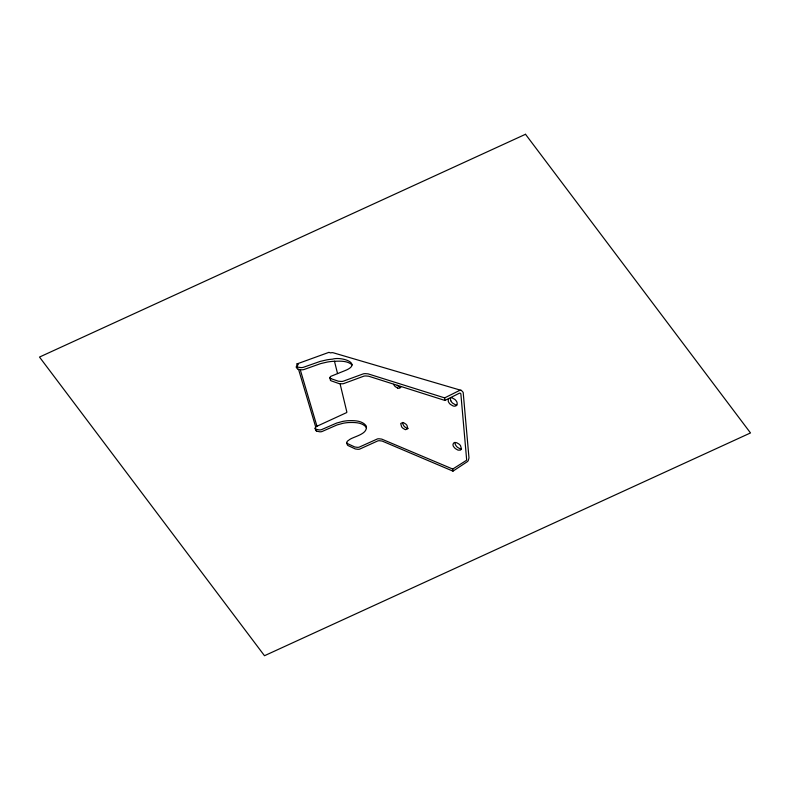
<?xml version="1.0" encoding="UTF-8"?>
<svg xmlns="http://www.w3.org/2000/svg" width="790" height="790" viewBox="0 0 790 790"><rect width="100%" height="100%" fill="white"/><g stroke="black" fill="none" stroke-linecap="round" stroke-linejoin="round"><path stroke-width="1.19" d="M461.488 449.016L460.491 445.6A10.24 8.058 2 0 0 458.98 444.049L456.867 442.834A4.592 3.614 2 0 0 456.215 442.627C453.243 441.403 451.86 445.303 454.003 447.14A10.201 8.028 2 0 0 455.504 448.681L457.598 449.925A4.651 3.654 2 0 0 458.269 450.142L460.432 450.122L461.488 449.016A4.256 3.348 2 0 1 459.77 448.631L457.657 447.416A10.497 8.265 2 0 1 456.146 445.866L455.613 445.027A5.273 4.147 2 0 1 455.159 442.469M448.552 398.614L448.187 401.034A7.169 5.649 2 0 0 448.532 401.972L449.095 402.92A10.3 8.107 2 0 0 450.419 404.391L453.045 405.922A4.019 3.17 2 0 0 454.467 406.178C457.42 406.504 457.943 402.594 456.185 400.866A9.984 7.861 2 0 0 454.843 399.414L452.206 397.903A3.851 3.032 2 0 0 450.419 397.666M450.735 397.666L450.419 398.733A6.241 4.908 2 0 0 450.853 400.787M340.065 383.743L346.869 412.103A3.022 2.38 2 0 1 346.553 412.637L316.958 426.245A5.046 3.97 2 0 0 316.286 426.59L315.091 427.983L315.674 430.234M297.326 365.217L296.951 363.933C301.346 364.358 293.475 365.76 297.257 368.565A1.55 1.215 2 0 0 298.205 369.256M316.049 429.256L319.298 429.957A10.082 7.93 2 0 0 321.254 429.76L336.57 423.094L342.643 421.425A37.792 29.734 2 0 1 347.896 420.715C354.038 420.478 361.81 420.379 366.027 425.613C368.969 434.757 351.876 436.574 348.489 440.455A4.779 3.762 2 0 0 347.659 440.948L346.701 442.272L347.235 444.632A2.222 1.748 2 0 0 348.4 445.728L355.263 448.937L357.939 449.303A10.082 7.93 2 0 0 359.519 449.174L377.936 440.84A10.072 7.93 2 0 1 379.476 440.711L382.153 441.057L452.976 471.146L467.601 461.488A12.482 9.816 2 0 0 468.342 460.274L468.984 457.924L463.236 392.986A5.342 4.207 2 0 0 463.128 392.314L461.4 390.438L333.232 352.775A3.229 2.548 2 0 0 330.743 352.923L328.897 352.36L296.951 363.933M346.692 442.706A2.212 1.748 2 0 0 347.896 443.782L354.779 446.982L357.455 447.347A10.171 8.009 2 0 0 359.035 447.219L377.511 438.894A10.161 7.999 2 0 1 379.062 438.776L381.748 439.112L452.739 469.053L466.268 460.471A4.957 3.901 2 0 0 466.653 459.82L460.886 394.171A1.876 1.481 2 0 0 460.659 393.519L460.224 393.183A1.165 0.918 2 0 0 459.168 393.321L444.928 400.441L368.575 376.188L365.691 375.951A14.151 11.139 2 0 0 364.002 376.099L343.522 383.654A14.171 11.149 2 0 1 341.793 383.802L338.91 383.545L331.622 380.987A1.906 1.501 2 0 1 330.368 380.079M331.02 378.677L338.327 381.205L341.221 381.452A14.348 11.287 2 0 0 342.949 381.313L363.509 373.788A14.338 11.287 2 0 1 365.197 373.64L368.091 373.868L444.642 397.884L458.911 390.774A3.496 2.745 2 0 1 460.363 390.339L461.4 390.438M352.143 364.921C347.096 360.339 339.374 361.168 333.054 361.326A53.394 42.018 2 0 0 327.327 362.047L320.671 363.598L303.755 369.601A14.032 11.04 2 0 1 301.642 369.819L298.185 369.295M402.742 422.492L400.718 423.509L401.597 426.778A9.845 7.752 2 0 0 402.969 428.269L404.845 429.424A3.466 2.725 2 0 0 405.655 429.661L407.857 428.654L406.959 425.366A9.954 7.831 2 0 0 405.823 424.102L403.68 422.739A3.417 2.686 2 0 0 402.89 422.512L402.742 422.492A5.451 4.296 2 0 0 403.433 425.099L403.72 425.662A10.29 8.098 2 0 0 404.845 426.946L406.988 428.318A3.595 2.834 2 0 0 407.887 428.565M397.647 388.078L395.296 386.636A9.885 7.782 2 0 1 394.289 385.52L393.598 384.335M297.534 367.103L301 367.607A14.22 11.188 2 0 0 303.113 367.399L320.098 361.425L326.764 359.875A53.345 41.979 2 0 1 332.481 359.154C341.566 356.29 363.42 363.607 344.489 370.826L330.763 376.356L329.815 377.511L330.447 380.049M316.602 431.123L319.851 431.824A9.984 7.851 2 0 0 321.797 431.626L337.053 424.941L343.127 423.272A37.811 29.753 2 0 1 348.39 422.561C354.512 422.364 362.551 422.166 366.53 427.696M450.843 400.797L451.396 401.745A10.26 8.068 2 0 0 452.719 403.206L455.346 404.727A4.069 3.2 2 0 0 456.926 404.994M298.581 369.434L315.714 427.015M300.279 369.789L316.958 426.245M334.466 361.208L337.537 373.571M444.642 397.884L444.928 400.441M452.739 469.053L452.976 471.146M400.836 386.438A3.16 2.489 2 0 1 400.431 387.574L400.165 387.831A1.718 1.353 2 0 1 399.76 388.078A2.459 1.935 2 0 1 397.676 388.038M297.544 367.054A1.541 1.215 2 0 1 296.536 366.402M316.059 429.237A1.817 1.432 2 0 1 315.091 428.387M316.622 431.093A1.837 1.442 2 0 1 315.644 430.244M331.04 378.617A1.896 1.491 2 0 1 329.776 377.768M400.639 387.209A3.377 2.656 2 0 1 399.938 387.051L399.098 386.695A7.367 5.797 2 0 1 397.261 385.293M525.508 134.28L39.5 357.06L264.492 655.72L750.5 432.94L525.508 134.28"/></g></svg>
